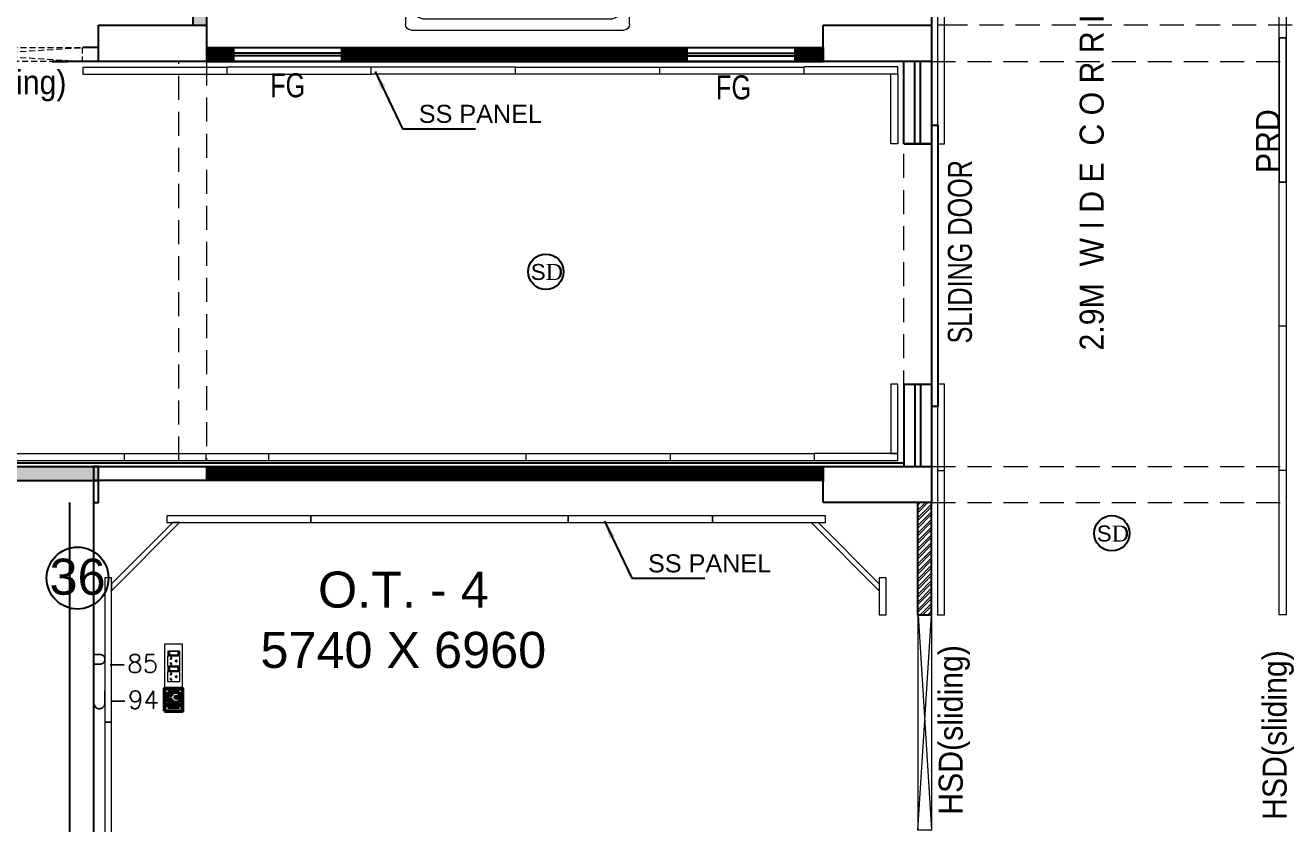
# Model space of a CAD drawing. Extents: x 11369658 to 11598203, y -3946797 to -3787209.
# Drawn here: x 11408594 to 11419112, y -3888077 to -3881436 of the extents above; entities that cross this region are included whole.
import ezdxf

# ---------------------------------------------------------------- set-up
doc = ezdxf.new("R2010")
doc.units = 0
doc.header["$MEASUREMENT"] = 0
for name, pattern in [('CENTER', [0]), ('DASHED2', [0.375, 0.25, -0.125]), ('HIDDEN', [0.375, 0.25, -0.125])]:
    doc.linetypes.add(name, pattern=pattern)
doc.layers.get('0').update_dxf_attribs({"linetype": 'CONTINUOUS'})
for name, color, linetype, lineweight in [('0.0', 8, 'CONTINUOUS', 0), ('ELE-2NOS OF 6-16 RAW POWER SOCKET', 1, 'CONTINUOUS', 20), ('ELE-POWER SOCKET TEXT', 7, 'CONTINUOUS', 5), ('FA-BELOW SMOKE DERECTOR', 1, 'CONTINUOUS', 25), ('WALL PANEL', 7, 'CONTINUOUS', 15)]:
    doc.layers.add(name, color=color, linetype=linetype, lineweight=lineweight)
for name, color, linetype in [('BEAM', 251, 'CONTINUOUS'), ('dim ref', 251, 'CONTINUOUS'), ('ELE-1NO 6-16A UPS SCOCKET', 223, 'CONTINUOUS'), ('HS', 251, 'CONTINUOUS'), ('PRD', 1, 'CONTINUOUS')]:
    doc.layers.add(name, color=color, linetype=linetype)
doc.styles.add('0_RM-NM', font='arial.ttf')
doc.styles.add('ARIAL', font='arial.ttf', dxfattribs={"width": 0.75})
doc.styles.add('PDF Times New Roman', font='times.ttf')
doc.styles.get("Standard").update_dxf_attribs({"font": 'arial.ttf'})
doc.dimstyles.new('Scale 50', dxfattribs={"dimscale": 0, "dimtxt": 150, "dimasz": 150, "dimexe": 0, "dimexo": 0.1, "dimgap": 0, "dimtad": 0, "dimtoh": 1, "dimdec": 0, "dimzin": 0, "dimdsep": 46, "dimtxsty": '0_RM-NM', "dimcen": 0, "dimdle": 100, "dimclrd": 204, "dimclre": 212, "dimclrt": 224, "dimadec": 0, "dimazin": 0, "dimtfac": 1, "dimtdec": 0, "dimtofl": 0, "dimtmove": 1, "dimatfit": 3, "dimfxl": 1, "dimtolj": 1, "dimtzin": 0, "dimlwe": -1, "dimarcsym": 0})

# ---------------------------------------------------------------- blocks, each defined once
blk = doc.blocks.new('sofa 6')
for p, q in [((-1044, 890), (1044, 890)), ((-1100, 167), (-1100, 834)), ((-933, 779), (933, 779)), ((1100, 834), (1100, 167)), ((-989, 56), (-989, 723)), ((-989, 667), (989, 667)), ((-334, 667), (-334, 0)), ((334, 667), (334, 0)), ((989, 723), (989, 56)), ((-989, 111), (-1044, 111)), ((933, 0), (-933, 0)), ((1044, 111), (989, 111))]:
    blk.add_line(p, q)
for centre, start, end in [((-1044, 834), 90, 180), ((1044, 834), 0, 90), ((-933, 723), 90, 180), ((933, 723), 0, 90), ((-1044, 167), 180, 270), ((1044, 167), 270, 0), ((-933, 56), 180, 270), ((933, 56), 270, 0)]:
    blk.add_arc(centre, 55.6, start, end)
blk = doc.blocks.new('6 MODULES RAW POWER')
at = {"layer": 'ELE-2NOS OF 6-16 RAW POWER SOCKET', "color": 1, "ltscale": 300}
for p, q in [((-6.1, 92), (-6.1, 19.7)), ((-6.1, 92), (-6.1, 19.7)), ((19.1, 92), (-6.1, 92)), ((-6.1, 92), (19.1, 92)), ((-4, 84.2), (-4, 27.6)), ((17, 84.2), (-4, 84.2)), ((17, 27.6), (17, 84.2)), ((19.1, 19.7), (19.1, 92)), ((23.3, 92), (86.6, 92)), ((23.3, 19.7), (23.3, 92)), ((86.6, 92), (86.6, 19.7)), ((90.8, 92), (90.8, 19.7)), ((90.8, 92), (90.8, 19.7)), ((116, 92), (90.8, 92)), ((90.8, 92), (116, 92)), ((92.9, 84.2), (92.9, 27.6)), ((113.9, 84.2), (92.9, 84.2)), ((113.9, 27.6), (113.9, 84.2)), ((116, 19.7), (116, 92)), ((120.2, 19.7), (120.2, 92)), ((120.2, 92), (183.6, 92)), ((183.6, 92), (183.6, 19.7)), ((-6.1, 19.7), (19.1, 19.7)), ((-4, 30.1), (17, 30.1)), ((-4, 27.6), (17, 27.6)), ((86.6, 19.7), (23.3, 19.7)), ((90.8, 19.7), (116, 19.7)), ((92.9, 30.1), (113.9, 30.1)), ((92.9, 27.6), (113.9, 27.6)), ((183.6, 19.7), (120.2, 19.7))]:
    blk.add_line(p, q, dxfattribs=at)
blk.add_lwpolyline([(-48.5, 0), (226, 0), (226, 111.7), (-48.5, 111.7)], close=True, dxfattribs=at)
for centre, radius, start, end in [((55, 73.7), 4.93, 307.15837, 232.84163), ((151.9, 73.7), 4.93, 307.15837, 232.84163), ((36.9, 41.8), 4.25, 5.26891, 272.51003), ((40.3, 38.8), 3.43, 202.68381, 75.09514), ((55, 68.8), 3.14, 161.40312, 18.59688), ((69.7, 38.8), 3.43, 104.90486, 337.31619), ((73, 41.8), 4.25, 267.48997, 174.73109), ((133.8, 41.8), 4.25, 5.26891, 272.51003), ((137.2, 38.8), 3.43, 202.68381, 75.09514), ((151.9, 68.8), 3.14, 161.40312, 18.59688), ((166.6, 38.8), 3.43, 104.90486, 337.31619), ((169.9, 41.8), 4.25, 267.48997, 174.73109)]:
    blk.add_arc(centre, radius, start, end, dxfattribs=at)
blk = doc.blocks.new('UPS 6-16A 3M UPS SOCKET')
at = {"layer": 'ELE-1NO 6-16A UPS SCOCKET', "color": 223, "lineweight": 50}
for p, q in [((0, 57.9), (72.3, 57.9)), ((0, 57.9), (72.3, 57.9)), ((0, 32.7), (0, 57.9)), ((0, 57.9), (0, 32.7)), ((72.3, 32.7), (0, 32.7)), ((0, 28.5), (0, -34.8)), ((72.3, 28.5), (0, 28.5)), ((7.9, 55.8), (64.4, 55.8)), ((7.9, 34.8), (7.9, 55.8)), ((64.4, 34.8), (7.9, 34.8)), ((61.9, 55.8), (61.9, 34.8)), ((64.4, 55.8), (64.4, 34.8)), ((72.3, 57.9), (72.3, 32.7)), ((72.3, -34.8), (72.3, 28.5)), ((0, -34.8), (72.3, -34.8))]:
    blk.add_line(p, q, dxfattribs=at)
blk.add_lwpolyline([(92, 82.1), (92, -57.5), (-19.7, -57.5), (-19.7, 82.1)], close=True, dxfattribs=at)
for centre, radius, start, end in [((18.3, -3.1), 4.93, 37.15837, 322.84163), ((23.2, -3.1), 3.14, 251.40312, 108.59688), ((50.3, 14.9), 4.25, 357.48997, 264.73109), ((53.2, 11.6), 3.43, 194.90486, 67.31619), ((50.3, -21.1), 4.25, 95.26891, 2.51003), ((53.2, -17.8), 3.43, 292.68381, 165.09514)]:
    blk.add_arc(centre, radius, start, end, dxfattribs=at)
blk = doc.blocks.new('SMOKE DETECTOR')
at = {"layer": 'FA-BELOW SMOKE DERECTOR', "color": 7}
blk.add_circle((931029, -118294), 350, dxfattribs=at)
at = {"layer": 'FA-BELOW SMOKE DERECTOR', "insert": (930730, -118461), "char_height": 316.24, "attachment_point": 7, "style": 'PDF Times New Roman'}
blk.add_mtext('{\\fArial|b0|i0|c0|p34;S}D', dxfattribs=at)

msp = doc.modelspace()

# ---------------------------------------------------------------- hatches: boundary and pattern name
at = {"ltscale": 500}
msp.add_hatch(color=8, dxfattribs=at).paths.add_polyline_path([(11410102.5, -3878136.4), (11409987.5, -3878136.4), (11409987.5, -3881436.4), (11410102.5, -3881436.4)])
at = {"lineweight": -3, "ltscale": 500}
msp.add_hatch(color=8, dxfattribs=at).paths.add_polyline_path([(11414332.5, -3885107.9), (11410102.5, -3885107.9), (11410102.5, -3885222.9), (11414332.5, -3885222.9)])
at = {"layer": 'HS', "lineweight": -3, "ltscale": 500}
h = msp.add_hatch(dxfattribs=at)
h.set_pattern_fill('ANSI31', color=8, scale=10)
h.set_pattern_definition([(45, (11412622.042, -3881664.506), (-0.8838835, 0.8838835), [])])
h.paths.add_polyline_path([(11414097, -3881736.4), (11414097, -3881621.4), (11411226, -3881621.4), (11411226, -3881736.4)])
h.paths.add_polyline_path([(11410326, -3881736.4), (11410326, -3881621.4), (11410102.5, -3881621.4), (11410102.5, -3881736.4)])
h.paths.add_polyline_path([(11415232.5, -3881736.4), (11415232.5, -3881621.4), (11414997, -3881621.4), (11414997, -3881736.4)])
h = msp.add_hatch(dxfattribs=at)
h.set_pattern_fill('ANSI31', color=8)
h.set_pattern_definition([(45, (532767.2246, -299453.40968), (-0.0883883476483, 0.0883883476483), [])])
h.paths.add_polyline_path([(11407830, -3885106.4), (11405557.5, -3885106.4), (11405557.5, -3885181.4), (11405557.5, -3885221.4), (11407830, -3885221.4)])
h.paths.add_polyline_path([(11409202.5, -3885106.4), (11407830, -3885106.4), (11407830, -3885221.4), (11409202.5, -3885221.4)])
h = msp.add_hatch(dxfattribs=at)
h.set_pattern_fill('ANSI31', color=8, scale=10)
h.set_pattern_definition([(45, (11414774.0742, -3885171.8702), (-0.88388348, 0.88388348), [])])
h.paths.add_polyline_path([(11415232.5, -3885117.4), (11415232.5, -3885107.9), (11410102.5, -3885107.9), (11410102.5, -3885222.9), (11415232.5, -3885222.9)])
at = {"layer": 'HS', "lineweight": 0, "ltscale": 10}
h = msp.add_hatch(dxfattribs=at)
h.set_pattern_fill('ANSI32', color=8, scale=120)
h.set_pattern_definition([(45, (93576.225, -110241.514), (-31.81980515, 31.81980515), []), (45, (93597.44, -110241.514), (-31.81980515, 31.81980515), [])])
h.paths.add_polyline_path([(11416132.5, -3885406.4), (11416017.5, -3885406.4), (11416017.5, -3886340.2), (11416020.3, -3886340.2), (11416020.3, -3886340), (11416132.4, -3886340.2), (11416132.5, -3886340.2)])

# ---------------------------------------------------------------- linework, layer by layer
at = {"color": 8, "lineweight": 25, "ltscale": 500}
for p, q in [((11416132.5, -3876458.3), (11416132.5, -3882421.4)), ((11409202.5, -3881736.4), (11409202.5, -3881436.4)), ((11409202.5, -3881436.4), (11410102.5, -3881436.4)), ((11410102.5, -3881436.4), (11410102.5, -3881736.4)), ((11415232.5, -3881736.4), (11415232.5, -3881436.4)), ((11415232.5, -3881436.4), (11416132.5, -3881436.4)), ((11410102.5, -3881621.4), (11412667.5, -3881621.4)), ((11410326, -3881621.4), (11410326, -3881736.4)), ((11411226, -3881621.4), (11411226, -3881736.4)), ((11414097, -3881621.4), (11414097, -3881736.4)), ((11414997, -3881621.4), (11414997, -3881736.4)), ((11415902.5, -3881736.4), (11409072.7, -3881736.4)), ((11410102.5, -3881736.4), (11409202.5, -3881736.4)), ((11416132.5, -3881736.4), (11415232.5, -3881736.4)), ((11415902.5, -3882421.4), (11415902.5, -3881736.4)), ((11416132.5, -3882421.4), (11415902.5, -3882421.4)), ((11409202.5, -3885106.4), (11409162.5, -3885106.4)), ((11409162.5, -3885106.4), (11409162.5, -3885406.4)), ((11409202.5, -3885406.4), (11409202.5, -3885106.4)), ((11415232.5, -3885406.4), (11415232.5, -3885106.4)), ((11415232.5, -3885106.4), (11416132.5, -3885106.4)), ((11416132.5, -3885106.4), (11416132.5, -3885406.4)), ((11409162.5, -3885406.4), (11409202.5, -3885406.4)), ((11416132.5, -3885406.4), (11415232.5, -3885406.4))]:
    msp.add_line(p, q, dxfattribs=at)
at = {"color": 8, "lineweight": 25}
for p, q in [((11409987.5, -3878136.4), (11409987.5, -3881436.4)), ((11410102.5, -3878136.4), (11410102.5, -3881436.4)), ((11409202.5, -3881621.4), (11409072.7, -3881621.4)), ((11410102.5, -3881621.4), (11415232.5, -3881621.4)), ((11410102.5, -3881621.4), (11410102.5, -3881736.4)), ((11415232.5, -3881621.4), (11415232.5, -3881736.4)), ((11409202.5, -3881736.4), (11408818, -3881736.4)), ((11408818, -3881736.4), (11408954.1, -3881736.4)), ((11410102.5, -3881736.4), (11415232.5, -3881736.4)), ((11411226, -3881667.4), (11410326, -3881667.4)), ((11411226, -3881690.4), (11410326, -3881690.4)), ((11414097, -3881667.4), (11414997, -3881667.4)), ((11414097, -3881690.4), (11414997, -3881690.4)), ((11415902.5, -3882421.4), (11415902.5, -3881736.4)), ((11415994.5, -3882421.4), (11415994.5, -3881736.4)), ((11416040.5, -3882421.4), (11416040.5, -3881736.4)), ((11416132.5, -3881736.4), (11416132.5, -3885106.4)), ((11416132.5, -3882266.5), (11416185.4, -3882266.5)), ((11416185.4, -3882266.5), (11416185.4, -3884605.9)), ((11415902.5, -3882421.4), (11416132.5, -3882421.4)), ((11415902.5, -3884421.4), (11415902.5, -3885106.4)), ((11415902.5, -3884421.4), (11416132.5, -3884421.4)), ((11415994.5, -3884421.4), (11415994.5, -3885106.4)), ((11416040.5, -3884421.4), (11416040.5, -3885106.4)), ((11416185.4, -3884605.9), (11416132.5, -3884605.9)), ((11415902.5, -3885078.4), (11397812.5, -3885078.4)), ((11405557.5, -3885106.4), (11409202.5, -3885106.4)), ((11415232.5, -3885107.9), (11409162.5, -3885107.9)), ((11414332.5, -3885117.4), (11414332.5, -3885222.9)), ((11415232.5, -3885117.4), (11415232.5, -3885232.4)), ((11405557.5, -3885221.4), (11409202.5, -3885221.4)), ((11415232.5, -3885222.9), (11409162.5, -3885222.9)), ((11408962.5, -3885406.4), (11408962.5, -3888706.4)), ((11409162.5, -3885406.4), (11409162.5, -3888706.4)), ((11416017.5, -3886342.6), (11416017.5, -3885406.4)), ((11416132.5, -3886342.6), (11416017.5, -3886342.6))]:
    msp.add_line(p, q, dxfattribs=at)
at = {"color": 8, "linetype": 'DASHED2', "lineweight": 5, "ltscale": 200}
msp.add_lwpolyline([(11407279.3, -3881621.4), (11409068.9, -3881621.4), (11409068.9, -3881736.8), (11407279.3, -3881735.9)], close=True, dxfattribs=at)
for points in [[(11407279.3, -3881735.9), (11409068.9, -3881621.4)], [(11407279.3, -3881621.4), (11409068.9, -3881736.8)]]:
    msp.add_lwpolyline(points, dxfattribs=at)
at = {"color": 8, "lineweight": 5, "ltscale": 15, "const_width": 0.18}
msp.add_lwpolyline([(11409068.9, -3881736.8), (11409068.9, -3881736.8)], dxfattribs=at)
at = {"color": 8, "lineweight": 25}
msp.add_lwpolyline([(11416132.5, -3886342.6), (11416132.5, -3885406.4)], dxfattribs=at)
at = {"color": 8, "lineweight": -3, "ltscale": 500}
msp.add_circle((11409029.3, -3886034.4), 257.3, dxfattribs=at)
at = {"layer": 'BEAM', "color": 8, "linetype": 'HIDDEN', "lineweight": 18, "ltscale": 800}
for p, q in [((11419132.5, -3881436.4), (11416132.5, -3881436.4)), ((11409872.5, -3885056.4), (11409872.5, -3881737.9)), ((11410102.5, -3881737.9), (11410102.5, -3885056.4)), ((11415902.5, -3885106.4), (11415902.5, -3881736.4)), ((11416132.5, -3881736.4), (11416132.5, -3885106.4)), ((11416132.5, -3881736.4), (11419132.5, -3881736.4)), ((11416132.5, -3885106.4), (11419132.5, -3885106.4)), ((11416132.5, -3885406.4), (11419132.5, -3885406.4))]:
    msp.add_line(p, q, dxfattribs=at)
at = {"layer": 'PRD', "color": 8, "lineweight": 15, "ltscale": 500}
for points in [[(11416017.5, -3888132.2), (11416132.3, -3886342.7)], [(11416020.3, -3886342.7), (11416132.5, -3888132.2)]]:
    msp.add_lwpolyline(points, dxfattribs=at)
msp.add_lwpolyline([(11416132.3, -3886342.7), (11416132.3, -3888132.2), (11416020.2, -3888132.2), (11416020.3, -3886342.5)], close=True, dxfattribs=at)
at = {"layer": 'WALL PANEL', "color": 150, "lineweight": 15}
for points in [[(11419082.5, -3881540.2), (11419025.3, -3881540.2), (11419025.3, -3880943.4), (11419082.5, -3880943.4)], [(11416239.6, -3881221.4), (11416182.5, -3881221.4), (11416182.5, -3882421.4), (11416239.6, -3882421.4)], [(11416239.6, -3881436.4), (11416182.5, -3881436.4), (11416182.5, -3882421.4), (11416239.6, -3882421.4)], [(11419082.5, -3881540.2), (11419025.3, -3881540.2), (11419025.3, -3882740.2), (11419082.5, -3882740.2)], [(11415852.5, -3882421.4), (11415795.3, -3882421.4), (11415795.3, -3881839.3), (11415852.5, -3881839.3)], [(11415852.5, -3884421.4), (11415795.3, -3884421.4), (11415795.3, -3884999.2), (11415852.5, -3884999.2)], [(11415852.5, -3885056.4), (11415852.5, -3884999.2), (11415157.8, -3884999.2), (11415157.8, -3885056.4)], [(11415754.6, -3886033.4), (11415697.5, -3886033.4), (11415697.5, -3886340), (11415754.7, -3886340)]]:
    msp.add_lwpolyline(points, close=True, dxfattribs=at)
for points in [[(11419082.5, -3881436.4), (11419082.5, -3886340.2), (11419025.3, -3886340.2), (11419025.3, -3881436.4)], [(11419025.3, -3881540.2), (11419082.5, -3881540.2)], [(11410272.8, -3881786.4), (11409072.7, -3881786.4), (11409072.7, -3881843.5), (11410272.8, -3881843.5), (11410272.8, -3881785)], [(11410272.8, -3881842.1), (11411472.8, -3881842.1), (11411472.8, -3881783.6)], [(11411472.8, -3881785), (11410272.8, -3881785)], [(11411472.8, -3881840.7), (11412672.8, -3881840.7), (11412672.8, -3881782.2)], [(11412672.8, -3881783.6), (11411472.8, -3881783.6)], [(11412672.8, -3881783.6), (11415072.9, -3881783.6)], [(11412672.8, -3881839.3), (11415072.9, -3881839.3)], [(11413872.9, -3881839.3), (11413872.9, -3881782.2)], [(11415072.9, -3881839.3), (11415072.9, -3881782.2)], [(11415072.9, -3881839.3), (11415852.5, -3881839.3), (11415852.5, -3881782.2), (11415072.9, -3881782.2)], [(11419082.5, -3882740.2), (11419025.3, -3882740.2)], [(11419082.5, -3883940.2), (11419025.3, -3883940.2)], [(11416182.5, -3884421.4), (11416182.5, -3886340.2), (11416239.6, -3886340.2), (11416239.6, -3884421.4)], [(11416239.6, -3884421.4), (11416182.5, -3884421.4)], [(11406757.5, -3884999.2), (11406757.5, -3885056.4), (11415157.8, -3885056.4)], [(11406757.5, -3884999.2), (11415157.8, -3884999.2)], [(11409417.6, -3884999.2), (11409417.6, -3885056.4)], [(11410097.6, -3884999.2), (11410097.6, -3885056.4)], [(11410617.7, -3884999.2), (11410617.7, -3885056.4)], [(11412757.7, -3884999.2), (11412757.7, -3885056.4)], [(11413957.8, -3884999.2), (11413957.8, -3885056.4)], [(11416182.5, -3885140.2), (11416239.6, -3885140.2)], [(11419082.5, -3885140.2), (11419025.3, -3885140.2)], [(11409312.6, -3886083.3), (11409312.7, -3886139.9), (11409877.2, -3885572.8), (11409820.6, -3885572.9), (11409312.6, -3886083.3)], [(11415697.6, -3886083.3), (11415697.5, -3886139.9), (11415132.9, -3885572.8), (11415189.5, -3885572.9), (11415697.6, -3886083.3)], [(11409255.3, -3886033.4), (11409255.3, -3888433.5), (11409312.5, -3888433.5)], [(11409255.3, -3888810.4), (11409255.3, -3890010.4), (11409312.5, -3890010.4), (11409312.5, -3886033.4)], [(11409312.5, -3886033.4), (11409255.3, -3886033.4)], [(11409312.5, -3887233.4), (11409255.3, -3887233.4)], [(11409255.3, -3887233.5), (11409312.5, -3887233.5)]]:
    msp.add_lwpolyline(points, dxfattribs=at)
at = {"layer": 'WALL PANEL', "color": 150, "lineweight": 15, "elevation": 1103.3}
for points in [[(11415251.4, -3885515.8), (11409770.6, -3885515.8), (11409770.6, -3885572.9), (11415251.4, -3885572.9)], [(11410970.6, -3885515.8), (11410970.6, -3885572.9)], [(11410970.7, -3885572.9), (11410970.7, -3885515.8)], [(11413110.6, -3885515.8), (11413110.6, -3885572.9)], [(11413110.7, -3885572.9), (11413110.7, -3885515.8)], [(11414310.6, -3885515.8), (11414310.6, -3885572.9)], [(11414310.7, -3885572.9), (11414310.7, -3885515.8)], [(11415251.4, -3885572.9), (11415251.4, -3885515.8)]]:
    msp.add_lwpolyline(points, dxfattribs=at)

# ---------------------------------------------------------------- block references
at = {"layer": '0.0', "xscale": -0.8474645360422393, "yscale": 0.8474645360422393, "zscale": 0.8474645360422393, "rotation": 180}
msp.add_blockref('sofa 6', (11412688.9, -3880722.1), dxfattribs=at)
at = {"layer": 'ELE-1NO 6-16A UPS SCOCKET', "linetype": 'ByBlock', "xscale": 1.342823854211085, "yscale": 1.342823854211085, "zscale": 1.342823854211085, "rotation": 179.9999999999998}
msp.add_blockref('UPS 6-16A 3M UPS SOCKET', (11409876, -3887030.7), dxfattribs=at)
at = {"layer": 'ELE-2NOS OF 6-16 RAW POWER SOCKET', "xscale": 1.34228755900615, "yscale": 1.34228755900615, "zscale": 1.34228755900615, "rotation": 269.9999999999999}
msp.add_blockref('6 MODULES RAW POWER', (11409752.5, -3886650.1), dxfattribs=at)
at = {"layer": 'FA-BELOW SMOKE DERECTOR', "color": 6, "xscale": 0.4201363174152561, "yscale": 0.4201363174152561, "zscale": 0.4201363174152561}
for p in [(11021765.5, -3833786.8), (11026473.5, -3835962.1)]:
    msp.add_blockref('SMOKE DETECTOR', p, dxfattribs=at)

# ---------------------------------------------------------------- texts
at = {"color": 8, "lineweight": 20, "width": 0.9}
for s, p in [('2.9M  W I D E  C O R R I D O R', (11417565, -3884141.2)), ('PRD', (11419030.8, -3882665.7)), ('HSD(sliding)', (11416392.1, -3888002.8)), ('HSD(sliding)', (11419086.4, -3888045.5))]:
    msp.add_text(s, height=200, rotation=90, dxfattribs=at).set_placement(p)
msp.add_text('HSD(sliding)', height=200, dxfattribs=at).set_placement((11407525.7, -3882009.7))
at = {"color": 8, "lineweight": 20, "style": 'ARIAL', "width": 0.75}
for p in [(11410631.7, -3882034.9), (11414340.6, -3882052.7)]:
    msp.add_text('FG', height=200, dxfattribs=at).set_placement(p)
msp.add_text('SLIDING DOOR', height=200, rotation=90, dxfattribs=at).set_placement((11416468.5, -3884082.5))
at = {"color": 8, "lineweight": 20}
for s, p in [('36', (11408796.2, -3886172.7)), ('O.T. - 4', (11411029.3, -3886280.2)), ('5740 X 6960', (11410550.6, -3886781.5))]:
    msp.add_text(s, height=300, dxfattribs=at).set_placement(p)
at = {"layer": 'dim ref', "color": 5, "char_height": 150, "width": 1679.74, "attachment_point": 1}
for insert in [(11411531.8, -3882097.9), (11413438.6, -3885836.8, 1103.3)]:
    msp.add_mtext('\\pi335.84561;{\\C150;SS PANEL}', dxfattribs=dict(at, insert=insert))
at = {"layer": 'ELE-POWER SOCKET TEXT', "color": 0, "linetype": 'CENTER', "ltscale": 500, "char_height": 150, "width": 3324.973, "attachment_point": 1}
for s, insert in [('{\\Fromans.shx|c228;P-85\\P}', (11409140.3, -3886670.7)), ('{\\Fromans.shx|c228;U-94\\P}', (11409140.3, -3886971))]:
    msp.add_mtext(s, dxfattribs=dict(at, insert=insert))

# ---------------------------------------------------------------- leaders
at = {"layer": 'dim ref', "color": 5}
for points in [[(11411506.1, -3881821.3), (11411732.7, -3882297.1), (11412340, -3882297.1)], [(11413412.9, -3885560.1, 1103.3), (11413639.4, -3886036, 1103.3), (11414246.7, -3886036, 1103.3)]]:
    msp.add_leader(points, dimstyle='Scale 50', override={"dimscale": 1}, dxfattribs=at)

doc.saveas('drawing.dxf')
